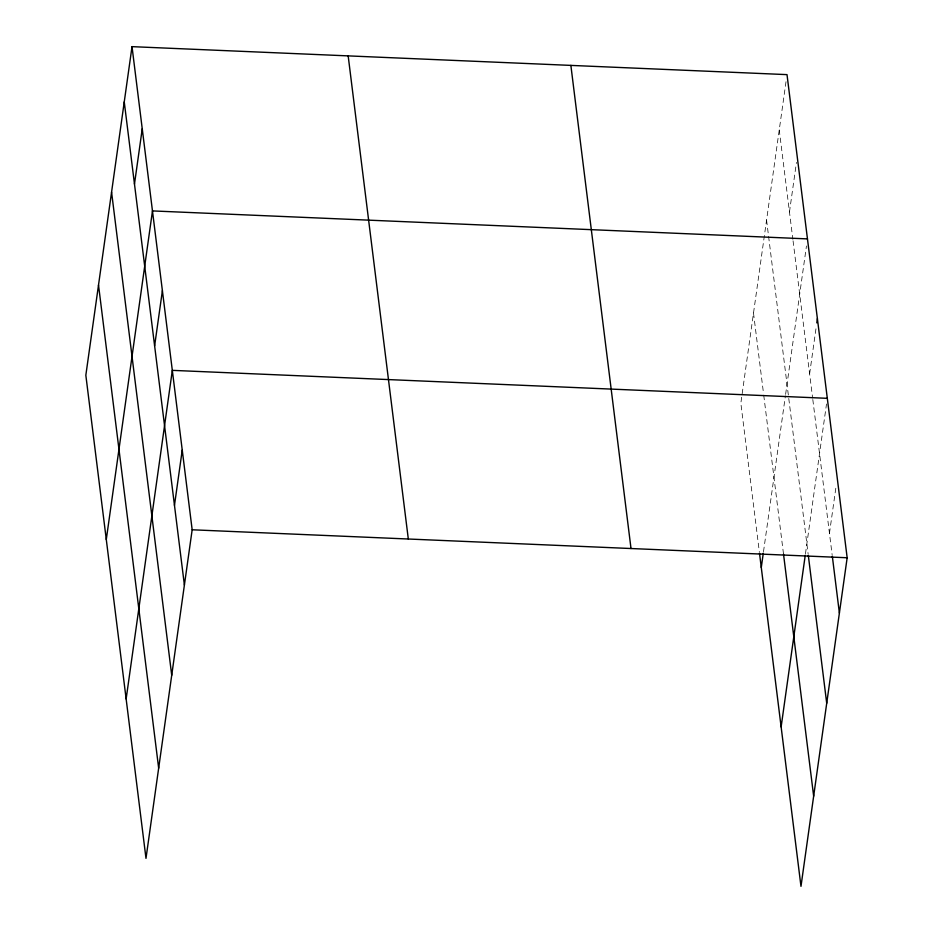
<?xml version="1.0" encoding="UTF-8"?>
<svg xmlns="http://www.w3.org/2000/svg" width="933" height="933" viewBox="0 0 933 933"><rect width="100%" height="100%" fill="white"/><g stroke="black" fill="none" stroke-linecap="round" stroke-linejoin="round"><path stroke-width="0.7" stroke-dasharray="4.67 3.5" d="M786.018 81.707L740.837 403.219L759.31 551.636M789.47 212.036L796.444 162.424M763.497 551.73L785.411 395.802M785.609 394.367L806.462 245.974M809.622 373.888L816.387 325.699M805.459 553.805L826.51 403.989M829.46 533.326L836.236 485.125M779.242 129.909L792.875 239.419M793.062 240.854L812.631 398.088M812.806 399.511L832.119 554.668M766.564 220.095L808.106 553.759M753.502 313.022L763.556 393.714M763.73 395.16L783.522 554.155"/><path stroke-width="1.4" d="M132.019 46.65L85.836 375.241L145.991 858.372L192.163 529.781L132.019 46.65L787.009 74.628L847.164 557.759L800.981 886.35L759.485 553.071M134.48 184.058L142.248 128.777M106.292 539.507L152.476 210.916L807.465 238.895M154.621 345.91L162.4 290.63M126.142 698.945L172.325 370.354L827.314 398.321M174.471 505.348L182.238 450.068M761.281 567.486L763.299 553.164M816.783 322.865L817.39 318.608M781.131 726.912L805.261 555.228M192.163 529.781L847.164 557.759M832.306 556.103L839.385 613.039M808.281 555.182L826.708 703.225M783.522 554.155L813.658 796.152M570.868 65.392L631.011 548.522M348.172 55.887L408.316 539.017M124.252 101.93L184.396 585.061M111.575 192.116L171.719 675.259M98.513 285.043L158.668 768.186"/></g></svg>
